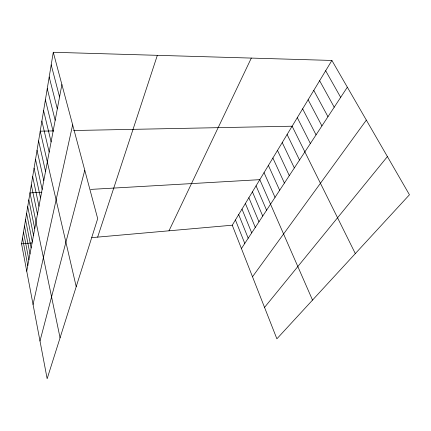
<?xml version="1.0" encoding="UTF-8"?>
<svg xmlns="http://www.w3.org/2000/svg" width="431" height="431" viewBox="0 0 431 431"><rect width="100%" height="100%" fill="white"/><g stroke="black" fill="none" stroke-linecap="round" stroke-linejoin="round"><path stroke-width="0.65" d="M53.277 52.275L97.692 218.652L47.151 378.725L21.55 243.849L53.277 52.275L331.892 60.448L409.45 194.769L276.88 338.82L232.255 225.208L331.892 60.448M26.738 271.191L61.897 84.568M33.063 304.496L72.65 124.861M39.991 340.991L84.772 170.261M97.654 237.115L157.342 55.33M168.995 230.806L251.311 58.083M241.419 248.542L347.343 87.202M252.501 276.75L366.345 120.114M264.542 307.4L387.404 156.588M21.55 243.849L32.206 242.906M91.787 237.632L232.255 225.208M41.85 192.215L29.987 192.899L60.065 337.829M90.715 189.403L259.796 179.662L312.523 300.095M53.492 130.916L40.207 131.18L76.206 286.701M73.642 130.518L292.126 126.202L355.322 253.584M325.664 70.749L340.668 97.363M319.63 80.726L334.214 107.195M313.784 90.391L327.964 116.709M308.117 99.76L321.919 125.922M302.627 108.844L316.058 134.849M297.298 117.652L310.379 143.501M287.105 134.504L299.523 160.03M282.23 142.569L294.341 167.934M277.489 150.408L289.303 175.606M272.882 158.026L284.412 183.056M268.4 165.439L279.654 190.297M264.041 172.648L275.032 197.339M256.068 185.831L266.584 210.209M252.426 191.854L262.727 216.076M248.865 197.737L258.966 221.809M245.39 203.48L255.292 227.406M241.996 209.1L251.704 232.875M238.677 214.59L248.197 238.214M235.428 219.961L244.77 243.434M51.192 64.865L59.564 96.959M49.182 76.977L57.323 108.86M47.254 88.63L55.168 120.297M45.395 99.857L53.094 131.299M43.606 110.675L51.1 141.885M41.877 121.111L49.177 152.089M38.596 140.905L45.535 171.409M37.044 150.3L43.811 180.562M35.536 159.384L42.146 189.408M34.081 168.171L40.536 197.953M32.675 176.678L38.979 206.217M31.307 184.915L37.475 214.212M28.829 199.882L34.744 228.721M27.708 206.675L33.505 235.299M26.609 213.291L32.298 241.694M25.542 219.724L31.124 247.917M24.508 225.995L29.987 253.967M23.495 232.099L28.877 259.861M22.509 238.047L27.794 265.604"/></g></svg>
